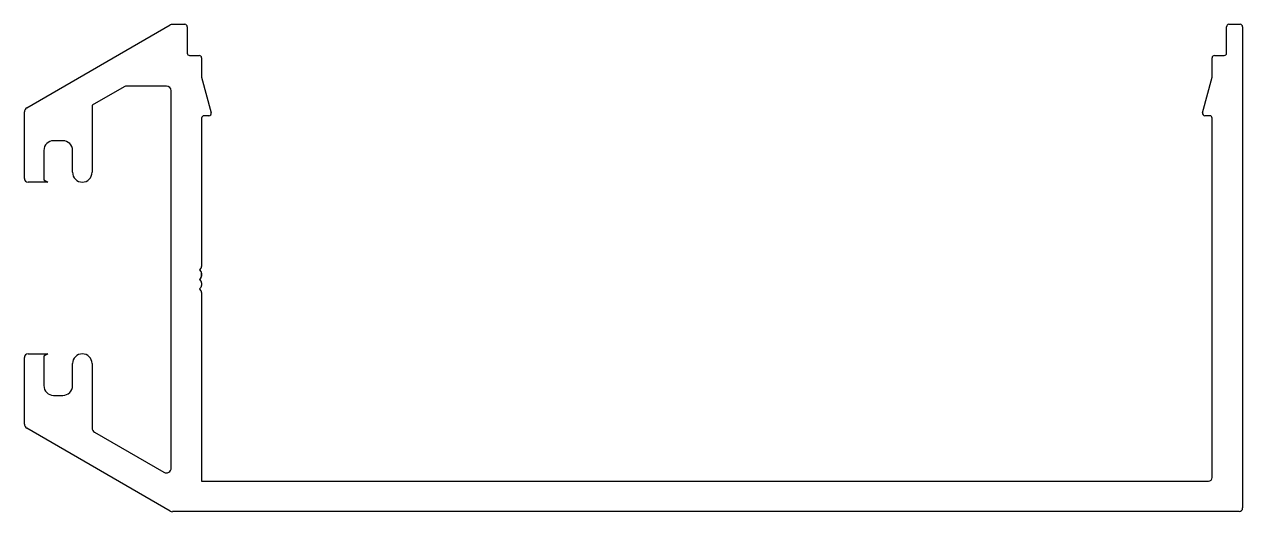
# Model space of a CAD drawing. Header units: inches. Extents: x -56 to 71, y 0 to 51.
import ezdxf

# ---------------------------------------------------------------- set-up
doc = ezdxf.new("R2010")
doc.units = ezdxf.units.IN
doc.header["$MEASUREMENT"] = 0
doc.layers.add('1', color=7, linetype='Continuous')

msp = doc.modelspace()

# ---------------------------------------------------------------- linework, layer by layer
at = {"layer": '1', "color": 7, "linetype": 'Continuous'}
for p, q in [((-55.77, 41.93), (-40.83, 50.56)), ((-40.58, 50.63), (-39.29, 50.63)), ((-39.04, 50.38), (-39.04, 47.63)), ((69.3, 47.63), (69.3, 50.38)), ((69.55, 50.63), (70.73, 50.63)), ((70.98, 50.38), (70.98, 0.21)), ((-38.79, 47.38), (-37.79, 47.38)), ((-37.54, 47.13), (-37.54, 45.12)), ((67.8, 45.12), (67.8, 47.13)), ((68.05, 47.38), (69.05, 47.38)), ((-37.54, 45.12), (-36.55, 41.42)), ((66.81, 41.42), (67.8, 45.12)), ((-45.61, 44.13), (-48.96, 42.2)), ((-41.22, 44.2), (-45.36, 44.2)), ((-40.71, 4.37), (-40.71, 43.69)), ((-48.96, 42.2), (-48.96, 35.2)), ((-56.02, 34.56), (-56.02, 41.49)), ((-37.54, 40.85), (-37.54, 40.85)), ((-37.54, 40.85), (-37.54, 25.39)), ((-36.79, 41.1), (-37.29, 41.1)), ((67.55, 41.1), (67.05, 41.1)), ((67.8, 3.38), (67.8, 40.85)), ((-52.01, 38.5), (-52.97, 38.5)), ((-53.99, 37.48), (-53.99, 34.41)), ((-50.99, 35.2), (-50.99, 37.48)), ((-53.99, 34.41), (-53.58, 34.18)), ((-53.58, 34.18), (-55.64, 34.18)), ((-37.61, 25.21), (-37.78, 25.04)), ((-37.78, 25.03), (-37.61, 24.86)), ((-37.61, 24.21), (-37.78, 24.04)), ((-37.54, 25.39), (-37.54, 25.39)), ((-37.54, 24.68), (-37.54, 24.39)), ((-37.54, 24.39), (-37.54, 24.68)), ((-37.54, 24.68), (-37.54, 24.39)), ((-37.54, 24.39), (-37.54, 24.68)), ((-37.54, 24.68), (-37.54, 24.39)), ((-37.78, 24.03), (-37.61, 23.86)), ((-37.61, 23.21), (-37.78, 23.04)), ((-37.78, 23.03), (-37.61, 22.86)), ((-37.54, 23.68), (-37.54, 23.39)), ((-37.54, 22.68), (-37.54, 3)), ((-56.02, 8.96), (-56.02, 15.89)), ((-55.64, 16.27), (-53.58, 16.27)), ((-53.58, 16.27), (-53.99, 16.04)), ((-53.99, 16.04), (-53.99, 12.97)), ((-50.99, 12.97), (-50.99, 15.26)), ((-48.96, 15.26), (-48.96, 8.55)), ((-52.97, 11.95), (-52.01, 11.95)), ((-40.83, -0.11), (-55.77, 8.52)), ((-48.71, 8.11), (-41.48, 3.93)), ((-37.54, 3), (42.02, 3)), ((42.02, 3), (67.42, 3)), ((45.2, -0.17), (-40.58, -0.17)), ((70.6, -0.17), (45.2, -0.17))]:
    msp.add_line(p, q, dxfattribs=at)
for centre, radius, start, end in [((-40.58, 50.12), 0.508, 90, 120), ((-39.29, 50.38), 0.25, 0, 90), ((69.55, 50.38), 0.25, 90, 180), ((70.73, 50.38), 0.25, 360, 90), ((-38.79, 47.63), 0.25, 180, 270), ((-37.79, 47.13), 0.25, 0, 90), ((68.05, 47.13), 0.25, 90, 180), ((69.05, 47.63), 0.25, 270, 0), ((-45.36, 43.69), 0.508, 90, 120), ((-41.22, 43.69), 0.508, 360, 90), ((-55.51, 41.49), 0.508, 120, 180), ((-37.29, 40.85), 0.25, 90, 180), ((-36.79, 41.35), 0.25, 270, 15), ((67.05, 41.35), 0.25, 165, 270), ((67.55, 40.85), 0.25, 360, 90), ((-52.97, 37.48), 1.02, 90, 180), ((-52.01, 37.48), 1.02, 360, 90), ((-55.64, 34.56), 0.381, 180, 270), ((-49.98, 35.2), 1.02, 180, 270), ((-49.98, 35.2), 1.02, 270, 360), ((-37.78, 25.03), 0.008, 135, 225), ((-37.79, 25.39), 0.25, 315, 360), ((-37.79, 24.68), 0.25, 0, 45), ((-37.79, 24.39), 0.25, 315, 360), ((-37.78, 24.03), 0.008, 135, 225), ((-37.78, 23.03), 0.008, 135, 225), ((-37.79, 23.68), 0.25, 360, 45), ((-37.79, 23.39), 0.25, 315, 360), ((-37.79, 22.68), 0.25, 0, 45), ((-55.64, 15.89), 0.381, 90, 180), ((-49.98, 15.26), 1.02, 90, 180), ((-49.98, 15.26), 1.02, 360, 90), ((-52.97, 12.97), 1.02, 180, 270), ((-52.01, 12.97), 1.02, 270, 360), ((-55.51, 8.96), 0.508, 180, 240), ((-48.45, 8.55), 0.508, 180, 240), ((-41.22, 4.37), 0.508, 240, 360), ((67.42, 3.38), 0.381, 270, 360), ((70.6, 0.21), 0.381, 270, 360), ((-40.58, 0.33), 0.508, 240, 270)]:
    msp.add_arc(centre, radius, start, end, dxfattribs=at)

doc.saveas('drawing.dxf')
